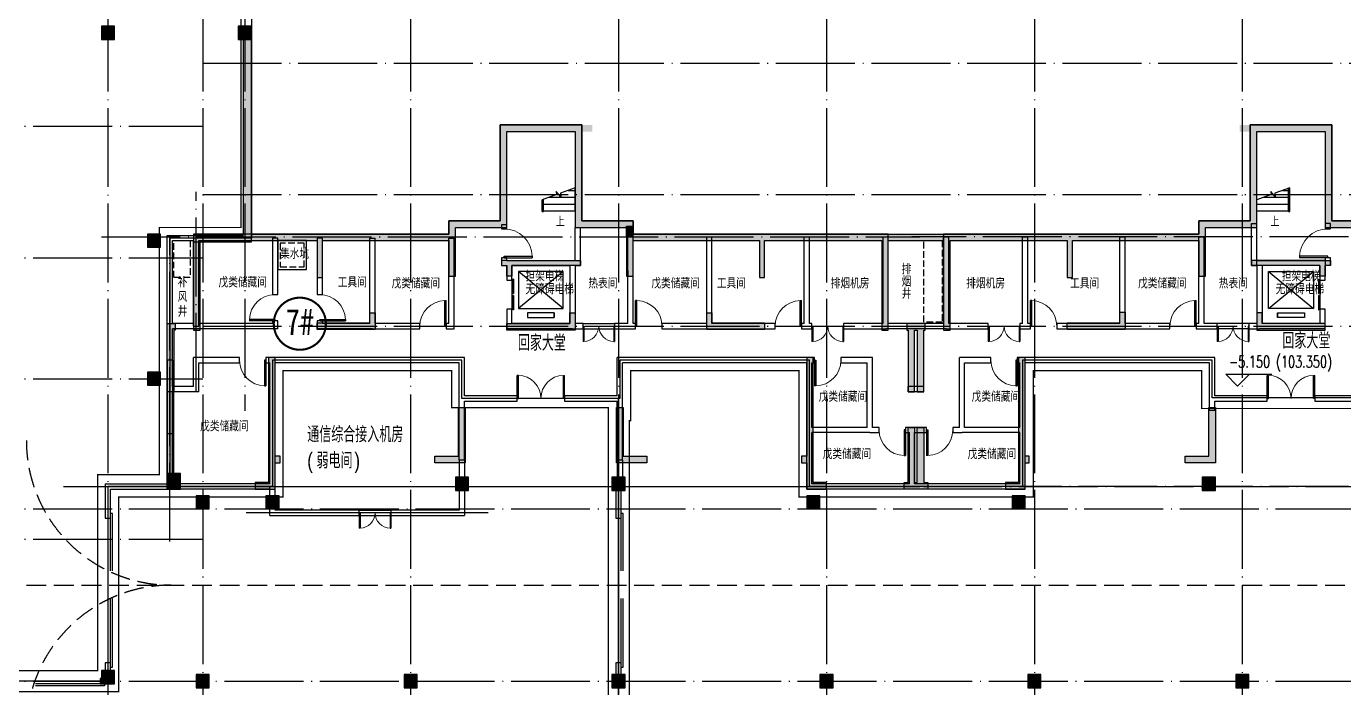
# Model space of a CAD drawing. Extents: x 290727 to 13733020, y 1731457 to 3643100.
# Drawn here: x 585712 to 635762, y 1809574 to 1834724 of the extents above; entities that cross this region are included whole.
import ezdxf
from ezdxf.enums import TextEntityAlignment as Align

# ---------------------------------------------------------------- set-up
doc = ezdxf.new("R2010")
doc.units = 0
doc.header["$LTSCALE"] = 10
doc.linetypes.add('DASH', pattern=[0.35, 0.25, -0.1])
doc.linetypes.add('DOTE', pattern=[2.42, 2, -0.2, 0.02, -0.2])
doc.layers.get('0').update_dxf_attribs({"linetype": 'CONTINUOUS'})
for name, color, linetype in [('-A-车行道路', 8, 'CONTINUOUS'), ('COLUMN', 9, 'CONTINUOUS'), ('DIM_ELEV', 3, 'CONTINUOUS'), ('DIM_SYMB', 3, 'CONTINUOUS'), ('DOTE', 8, 'DOTE'), ('EVTR', 2, 'CONTINUOUS'), ('PUB_HATCH', 8, 'CONTINUOUS'), ('PUB_TEXT', 7, 'CONTINUOUS'), ('STAIR', 2, 'CONTINUOUS'), ('SURFACE', 6, 'CONTINUOUS'), ('WALL', 255, 'CONTINUOUS'), ('WINDOW', 4, 'CONTINUOUS'), ('主楼楼号', 6, 'CONTINUOUS'), ('作业图', 4, 'CONTINUOUS'), ('剪力墙', 170, 'CONTINUOUS'), ('房间名称', 7, 'CONTINUOUS'), ('排水', 61, 'CONTINUOUS'), ('文字', 4, 'CONTINUOUS'), ('防火分区示意线', 4, 'CONTINUOUS'), ('防火分区线', 7, 'CONTINUOUS')]:
    doc.layers.add(name, color=color, linetype=linetype)
doc.layers.add('DIM_MODI', color=6, linetype='CONTINUOUS', plot=False)
doc.layers.get('0').off()
doc.styles.add('_TCH_DIM', font='SIMPLEX', dxfattribs={"bigfont": 'GBCBIG'})
doc.styles.add('HNSJY', font='HNSJY-07', dxfattribs={"width": 0.8, "bigfont": 'HNSJY-HZ'})
doc.styles.add('黑体', font='simhei.ttf', dxfattribs={"width": 0.7})

# ---------------------------------------------------------------- blocks, each defined once
blk = doc.blocks.new('A$C55C93FC2')
at = {"layer": 'DOTE', "linetype": 'DOTE', "ltscale": 150}
for p, q in [((103884.1, 127235.5), (103884.1, 58602.6)), ((107484.1, 127235.5), (107484.1, 12200)), ((109084.1, 127235.5), (109084.1, 79426.6)), ((115384.1, 127235.5), (115384.1, 12200)), ((123284.1, 127235.5), (123284.1, 12200)), ((131184.1, 127235.5), (131184.1, 12200)), ((139084.1, 127235.5), (139084.1, 12200)), ((146984.1, 127235.5), (146984.1, 12200)), ((107484.1, 92642.4), (252290.8, 92642.4)), ((10299.5, 90242.4), (107472.3, 90242.4)), ((107484.1, 87642.4), (252290.8, 87642.4)), ((10299.5, 85242.4), (107472.3, 85242.4)), ((107484.1, 82642.4), (252290.8, 82642.4)), ((10299.5, 80642.4), (107484.1, 80642.4)), ((102196, 76542.4), (252290.8, 76542.4)), ((10299.5, 75692.4), (170248.6, 75692.4)), ((10299.5, 74542.4), (107484.1, 74542.4)), ((10299.5, 69142.4), (162348.6, 69142.4))]:
    blk.add_line(p, q, dxfattribs=at)
blk = doc.blocks.new('A$C52C345C4')
at = {"layer": '剪力墙'}
h = blk.add_hatch(color=0, dxfattribs=at)
h.paths.add_polyline_path([(-12800, -2200), (-13100, -2200), (-13100, -4800), (-12850, -4800), (-12850, -2450), (-12800, -2450)])
h.paths.add_polyline_path([(-9000, -3500), (-9250, -3500), (-9250, -8250), (-9750, -8250), (-9750, -8500), (-9000, -8500), (-9000, -7500), (-8800, -7500), (-8800, -7250), (-9000, -7250)])
h.paths.add_polyline_path([(-12850, -6400), (-13100, -6400), (-13100, -8500), (-12700, -8500), (-12700, -8250), (-12850, -8250)])
h.paths.add_polyline_path([(-12850, -4800), (-13100, -4800), (-13100, -6400), (-12850, -6400)])
h.paths.add_polyline_path([(-5200, -1800), (-5400, -1800), (-5400, -2175), (-7400, -2175), (-7400, -2425), (-5200, -2425)], flags=17)
h.paths.add_polyline_path([(2600, 200), (-200, 200), (-400, 200), (-400, 0), (-200, 0), (-200, -400), (0, -400), (0, 0), (2600, 0)], flags=17)
h.paths.add_polyline_path([(2400, -1800), (2200, -1800), (2200, -2200), (-200, -2200), (-200, -2450), (2400, -2450)], flags=17)
h.paths.add_polyline_path([(-1775, -5400), (-2025, -5400), (-2025, -7250), (-2925, -7250), (-2925, -7500), (-1775, -7500)])
h.paths.add_polyline_path([(5125, -7250), (4225, -7250), (4225, -5400), (3975, -5400), (3975, -7500), (5125, -7500)])
h.paths.add_polyline_path([(9600, -2175), (7600, -2175), (7600, -1800), (7400, -1800), (7400, -2425), (9600, -2425)], flags=17)
h.paths.add_polyline_path([(11450, -3500), (11200, -3500), (11200, -7250), (11000, -7250), (11000, -7500), (11200, -7500), (11200, -8500), (11950, -8500), (11950, -8250), (11450, -8250), (11450, -7250)])
h.paths.add_polyline_path([(15700, -2200), (15000, -2200), (15000, -2450), (15050, -2450), (15050, -4800), (15300, -4800), (15300, -2450), (15400, -2450), (15400, -4800), (15650, -4800), (15650, -2450), (15700, -2450)])
h.paths.add_polyline_path([(15800, -8250), (15650, -8250), (15650, -6150), (15400, -6150), (15400, -8250), (15300, -8250), (15300, -6150), (15050, -6150), (15050, -8250), (14900, -8250), (14900, -8500), (15800, -8500)])
h.paths.add_polyline_path([(19500, -7500), (19650, -7500), (19650, -7250), (19500, -7250), (19500, -3500), (19250, -3500), (19250, -7250), (19250, -8250), (18750, -8250), (18750, -8500), (19500, -8500)])
h.paths.add_polyline_path([(23300, -1775), (23100, -1775), (23100, -2175), (21100, -2175), (21100, -2425), (23300, -2425)])
h.paths.add_polyline_path([(30900, 200), (30900, 200), (28300, 200), (28300, 0), (30700, 0), (30700, -400), (30900, -400)])
h.paths.add_polyline_path([(28300, 200), (28100, 200), (28100, 0), (28300, 0)])
h.paths.add_polyline_path([(31100, 200), (30900, 200), (30900, 0), (31100, 0)])
h.paths.add_polyline_path([(30900, -2200), (28500, -2200), (28500, -1800), (28300, -1800), (28300, -2450), (30900, -2450)])
h.paths.add_polyline_path([(33625, -7250), (32725, -7250), (32725, -5400), (32475, -5400), (32475, -7500), (33625, -7500)])
h.paths.add_polyline_path([(26725, -5400), (26475, -5400), (26475, -7250), (25575, -7250), (25575, -7500), (26725, -7500)])
h.paths.add_polyline_path([(40450, -8250), (39950, -8250), (39950, -3500), (39700, -3500), (39700, -7250), (39500, -7250), (39500, -7500), (39700, -7500), (39700, -8500), (40450, -8500)])
h.paths.add_polyline_path([(43800, -6150), (43550, -6150), (43550, -8250), (43400, -8250), (43400, -8500), (43800, -8500)])
h.paths.add_polyline_path([(43800, -1950), (43300, -1950), (43300, -2450), (43550, -2450), (43550, -4800), (43800, -4800)])
h.paths.add_polyline_path([(2650, 5100), (2650, 5350), (-450, 5350), (-450, 1700), (-2400, 1700), (-2400, 1200), (-12100, 1200), (-12100, -2450), (-11850, -2450), (-11850, 950), (-7400, 950), (-7400, -450), (-7200, -450), (-7200, 950), (-2400, 950), (-2400, -400), (-2200, -400), (-2150, -400), (-2150, 1450), (-200, 1450), (-200, 5100), (2400, 5100), (2400, 1450), (4350, 1450), (4350, -400), (4400, -400), (4400, -200), (4400, -400), (4600, -400), (4600, 950), (9400, 950), (9400, -450), (9600, -450), (9600, 950), (14050, 950), (14050, -2450), (14300, -2450), (14300, 1200), (4600, 1200), (4600, 1700), (2650, 1700)])
h.paths.add_polyline_path([(36100, -1800), (35900, -1800), (35900, -2425), (38100, -2425), (38100, -2175), (36100, -2175)])
h.paths.add_polyline_path([(2650, 5100), (3050, 5100), (3050, 5350), (2650, 5350)], flags=17)
h = blk.add_hatch(color=0, dxfattribs=at)
h.paths.add_polyline_path([(16400, 1200), (14300, 1200), (14300, 950), (16400, 950)])
h.paths.add_polyline_path([(26350, 1450), (28300, 1450), (28300, 5100), (30900, 5100), (30900, 1450), (32850, 1450), (32850, -200), (32850, -400), (33100, -400), (33100, 950), (37900, 950), (37900, -450), (38100, -450), (38100, 950), (42550, 950), (42550, -2450), (42800, -2450), (42800, 1200), (33100, 1200), (33100, 1700), (31150, 1700), (31150, 5350), (28050, 5350), (28050, 5100), (28050, 1700), (26100, 1700), (26100, 1200), (16400, 1200), (16400, -2450), (16650, -2450), (16650, 950), (21100, 950), (21100, -450), (21300, -450), (21300, 950), (26100, 950), (26100, -400), (26350, -400), (26350, -200), (26350, -200)])
h.paths.add_polyline_path([(27650, 5100), (28050, 5100), (28050, 5350), (27650, 5350)], flags=16)
at = {"layer": '剪力墙', "color": 0}
for points in [[(14300, -2450), (14300, 1200), (4600, 1200), (4600, 1700), (2650, 1700), (2650, 5100), (2650, 5100), (2650, 5350), (-450, 5350), (-450, 1700), (-2400, 1700), (-2400, 1200), (-12100, 1200), (-12100, -2450), (-11850, -2450), (-11850, 950), (-7400, 950), (-7400, -450), (-7200, -450), (-7200, 950), (-2400, 950), (-2400, -400), (-2200, -400), (-2200, -200), (-2200, -200), (-2200, -400), (-2150, -400), (-2150, 1450), (-200, 1450), (-200, 5100), (2400, 5100), (2400, 1450), (4350, 1450), (4350, -400), (4400, -400), (4400, -200), (4400, -200), (4400, -400), (4600, -400), (4600, 950), (9400, 950), (9400, -450), (9600, -450), (9600, 950), (14050, 950), (14050, -2450)], [(30900, -400), (30700, -400), (30700, 0), (28300, 0), (28300, 200), (30900, 200)], [(-7400, -2425), (-7400, -2175), (-5400, -2175), (-5400, -1800), (-5200, -1800), (-5200, -2425)], [(-200, -2200), (2200, -2200), (2200, -1800), (2400, -1800), (2400, -2450), (-200, -2450)], [(9600, -2175), (9600, -2425), (7400, -2425), (7400, -1800), (7600, -1800), (7600, -2175)], [(23100, -1775), (23300, -1775), (23300, -2425), (21100, -2425), (21100, -2175), (23100, -2175)], [(30900, -2450), (30900, -2200), (28500, -2200), (28500, -1800), (28300, -1800), (28300, -2450)], [(-12850, -2450), (-12850, -4800), (-13100, -4800), (-13100, -2200), (-12800, -2200), (-12800, -2450)], [(15000, -2450), (15050, -2450), (15050, -4800), (15300, -4800), (15300, -2450), (15400, -2450), (15400, -4800), (15650, -4800), (15650, -2450), (15700, -2450), (15700, -2200), (15000, -2200)], [(-9000, -8500), (-9000, -7500), (-8800, -7500), (-8800, -7250), (-9000, -7250), (-9000, -3500), (-9250, -3500), (-9250, -8250), (-9750, -8250), (-9750, -8500)], [(11450, -7250), (11450, -7250), (11450, -3500), (11200, -3500), (11200, -7250), (11000, -7250), (11000, -7500), (11200, -7500), (11200, -8500), (11950, -8500), (11950, -8250), (11450, -8250)], [(19250, -7250), (19250, -7250), (19250, -8250), (18750, -8250), (18750, -8500), (19500, -8500), (19500, -7500), (19650, -7500), (19650, -7250), (19500, -7250), (19500, -3500), (19250, -3500)], [(-2025, -5400), (-1775, -5400), (-1775, -7500), (-2925, -7500), (-2925, -7250), (-2025, -7250)], [(3975, -5400), (4225, -5400), (4225, -7250), (5125, -7250), (5125, -7500), (3975, -7500)], [(26475, -5400), (26725, -5400), (26725, -7500), (25575, -7500), (25575, -7250), (26475, -7250)], [(-12850, -6400), (-13100, -6400), (-13100, -8500), (-12700, -8500), (-12700, -8250), (-12850, -8250)], [(15300, -8250), (15400, -8250), (15400, -6150), (15650, -6150), (15650, -8250), (15800, -8250), (15800, -8500), (14900, -8500), (14900, -8250), (15050, -8250), (15050, -6150), (15300, -6150)]]:
    blk.add_lwpolyline(points, close=True, dxfattribs=at)
for points in [[(33100, 1700), (31150, 1700), (31150, 5350), (28050, 5350), (28050, 5100), (28050, 5100), (28050, 1700), (26100, 1700), (26100, 1200), (16400, 1200), (16400, -2450), (16650, -2450), (16650, 950), (21100, 950), (21100, -450), (21300, -450), (21300, 950), (26100, 950), (26100, -400), (26350, -400), (26350, -200), (26350, -200), (26350, 1450), (28300, 1450), (28300, 5100), (30900, 5100), (30900, 1450), (32850, 1450)], [(14300, 1200), (16400, 1200)], [(14300, 950), (16400, 950)], [(-200, 200), (-400, 200), (-400, 0), (-200, 0)], [(-200, 200), (-200, 200), (2600, 200), (2600, 0), (0, 0), (0, -400), (-200, -400), (-200, 0)], [(28300, 200), (28100, 200), (28100, 0), (28300, 0)], [(30900, 200), (31100, 200), (31100, 0), (30900, 0)], [(-13100, -6400), (-13100, -4800)], [(-12850, -6400), (-12850, -4800)]]:
    blk.add_lwpolyline(points, dxfattribs=at)
blk = doc.blocks.new('$DorLib2D$00000001')
for p, q in [((0.45, 0.975), (0.5, 0.975)), ((0.45, 0), (0.45, 0.975)), ((0.5, 0), (0.5, 0.975)), ((0.5, 0), (0.45, 0))]:
    blk.add_line(p, q)
at = {"lineweight": 13}
blk.add_arc((0.475, 0), 0.975, 91.4693, 180, dxfattribs=at)
blk = doc.blocks.new('$DorLib2D$00000127')
at = {"color": 0, "linetype": 'Continuous'}
for p, q in [((-0.033, 0.795, -93.75), (-0.533, 0.795, -93.75)), ((-0.533, 0.795, -93.75), (-0.533, 0.69, -93.75)), ((-0.033, 0.69, -93.75), (-0.533, 0.69, -93.75)), ((0.5, 0.5, -93.75), (-0.5, 0.5, -93.75)), ((-0.033, 0.795, -93.75), (-0.033, 0.69, -93.75)), ((0.033, 0.795, -93.75), (0.033, 0.69, -93.75)), ((0.533, 0.795, -93.75), (0.033, 0.795, -93.75)), ((0.533, 0.69, -93.75), (0.033, 0.69, -93.75)), ((0.533, 0.795, -93.75), (0.533, 0.69, -93.75))]:
    blk.add_line(p, q, dxfattribs=at)
blk = doc.blocks.new('$DorLib2D$00000002')
for p, q in [((-0.5, 0), (-0.5, 0.4875)), ((-0.475, 0.4875), (-0.5, 0.4875)), ((-0.475, 0), (-0.475, 0.4875)), ((0.475, 0), (0.475, 0.4875)), ((0.475, 0.4875), (0.5, 0.4875)), ((0.5, 0), (0.5, 0.4875)), ((-0.5, 0), (-0.475, 0)), ((0.5, 0), (0.475, 0))]:
    blk.add_line(p, q)
at = {"lineweight": 13}
for centre, start, end in [((-0.4875, 0), 0, 88.53072), ((0.4875, 0), 91.46928, 180)]:
    blk.add_arc(centre, 0.4875, start, end, dxfattribs=at)
blk = doc.blocks.new('_FZH')
blk.add_lwpolyline([(-0.5, -0.5), (0.5, -0.5), (0.5, 0.5), (-0.5, 0.5)], close=True)
at = {"layer": 'PUB_HATCH'}
blk.add_solid([(-0.5, -0.5), (0.5, -0.5), (-0.5, 0.5), (0.5, 0.5)], dxfattribs=at)
blk = doc.blocks.new('$DorLib2D$00000126')
at = {"color": 0, "linetype": 'Continuous'}
for p, q in [((-0.532, 0.5), (-0.532, 0.9)), ((0.532, 0.9), (0.532, 0.5))]:
    blk.add_line(p, q, dxfattribs=at)
at = {"color": 0, "linetype": 'DASH'}
for p, q in [((-0.532, 0.9), (0.532, 0.9)), ((-0.532, 0.5), (0.532, 0.5))]:
    blk.add_line(p, q, dxfattribs=at)
blk = doc.blocks.new('车库建筑作业图')
at = {"layer": 'PUB_HATCH', "linetype": 'Continuous'}
for points in [[(594262, 2219980), (593962, 2219980), (593962, 2212580), (594262, 2212280)], [(592062, 2212280), (594262, 2212280), (593962, 2212580), (592062, 2212580)]]:
    blk.add_hatch(color=256, dxfattribs=at).paths.add_polyline_path(points)
at = {"layer": 'PUB_HATCH'}
blk.add_hatch(color=256, dxfattribs=at).paths.add_polyline_path([(608762, 2212480), (608762, 2212880), (608512, 2212880), (608512, 2212480)])
at = {"layer": '-A-车行道路', "linetype": 'DASH', "ltscale": 300}
blk.add_line((585712, 2199230), (643262, 2199230), dxfattribs=at)
for points in [[(591212, 2199230, -0.414214), (585712, 2204730)], [(585712, 2193730, -0.414214), (591212, 2199230)]]:
    blk.add_lwpolyline(points, format="xyb", dxfattribs=at)
at = {"layer": 'DIM_ELEV'}
for p, q in [((631730, 2206801), (631280, 2207251)), ((631280, 2207251), (633038, 2207251)), ((631730, 2206801), (632180, 2207251))]:
    blk.add_line(p, q, dxfattribs=at)
at = {"layer": 'DIM_MODI', "linetype": 'Continuous'}
for p, q in [((594262, 2236180), (594262, 2212580)), ((603712, 2213080), (603713, 2216730)), ((603713, 2216730), (606813, 2216730)), ((606813, 2216730), (606812, 2213080)), ((632212, 2213080), (632213, 2216730)), ((632213, 2216730), (635312, 2216730)), ((635312, 2216730), (635313, 2213080)), ((601762, 2212580), (601762, 2213080)), ((601762, 2213080), (603712, 2213080)), ((606812, 2213080), (608762, 2213080)), ((608762, 2213080), (608762, 2212580)), ((630262, 2212580), (630262, 2213080)), ((630262, 2213080), (632212, 2213080)), ((635313, 2213080), (637262, 2213080)), ((594262, 2212580), (601762, 2212580)), ((608762, 2212580), (630262, 2212580))]:
    blk.add_line(p, q, dxfattribs=at)
at = {"layer": 'DIM_SYMB'}
for points in [[(605937, 2213330, 0, 0, 0), (605937, 2213680, 80, 0, 0), (605937, 2213980, 0, 0, 0)], [(633087, 2213330, 0, 0, 0), (633087, 2213680, 80, 0, 0), (633087, 2213980, 0, 0, 0)]]:
    blk.add_lwpolyline(points, format="xyseb", dxfattribs=at)
at = {"layer": 'DOTE', "ltscale": 150}
for p, q in [((592162, 2206580), (592162, 2214191)), ((588562, 2212480), (619662, 2212480)), ((591162, 2200886), (591162, 2212480)), ((650462, 2212480), (619362, 2212480)), ((588562, 2202980), (619662, 2202980)), ((650462, 2202980), (619362, 2202980))]:
    blk.add_line(p, q, dxfattribs=at)
at = {"layer": 'DOTE', "linetype": 'Continuous', "ltscale": 150}
blk.add_line((603262, 2201980), (594062, 2201980), dxfattribs=at)
at = {"layer": 'EVTR'}
for p, q in [((606112, 2211155), (604412, 2211155)), ((604412, 2211155), (604412, 2209755)), ((606112, 2209755), (604412, 2211155)), ((606112, 2211155), (604412, 2209755)), ((606112, 2209755), (606112, 2211155)), ((632912, 2209755), (632912, 2211155)), ((632912, 2211155), (634612, 2211155)), ((632912, 2209755), (634612, 2211155)), ((632912, 2211155), (634612, 2209755)), ((634612, 2211155), (634612, 2209755)), ((604412, 2209755), (606112, 2209755)), ((634612, 2209755), (632912, 2209755)), ((605772, 2209580), (604752, 2209580)), ((604752, 2209580), (604752, 2209405)), ((604752, 2209405), (605772, 2209405)), ((605772, 2209405), (605772, 2209580)), ((605772, 2209580), (605772, 2209405)), ((633252, 2209405), (633252, 2209580)), ((633252, 2209580), (634272, 2209580)), ((633252, 2209580), (633252, 2209405)), ((634272, 2209405), (633252, 2209405)), ((634272, 2209580), (634272, 2209405))]:
    blk.add_line(p, q, dxfattribs=at)
at = {"layer": 'STAIR'}
for p, q in [((606562, 2214338), (606003, 2214134)), ((606294, 2214240), (606562, 2214240)), ((606562, 2213460), (606562, 2214338)), ((632462, 2212880), (632462, 2214539)), ((633712, 2214338), (633153, 2214134)), ((633444, 2214240), (633662, 2214240)), ((633662, 2213435), (633662, 2214320)), ((633712, 2213460), (633712, 2214338)), ((633712, 2213435), (633712, 2214338)), ((605853, 2214079), (605312, 2213882)), ((605312, 2213460), (605312, 2213882)), ((605312, 2213435), (605312, 2213882)), ((605362, 2213435), (605362, 2213900)), ((605362, 2213720), (606562, 2213720)), ((605581, 2213980), (606562, 2213980)), ((606015, 2213999), (605842, 2214205)), ((605842, 2214205), (605853, 2214079)), ((606003, 2214134), (606015, 2213999)), ((633003, 2214079), (632462, 2213882)), ((632462, 2213460), (632462, 2213882)), ((632462, 2213720), (633662, 2213720)), ((632731, 2213980), (633662, 2213980)), ((633165, 2213999), (632992, 2214205)), ((632992, 2214205), (633003, 2214079)), ((633153, 2214134), (633165, 2213999)), ((605312, 2213435), (605362, 2213435)), ((605362, 2213460), (606562, 2213460)), ((632462, 2213460), (633662, 2213460)), ((633662, 2213435), (633712, 2213435))]:
    blk.add_line(p, q, dxfattribs=at)
at = {"layer": 'WALL', "linetype": 'Continuous'}
for p, q in [((593962, 2212580), (593962, 2219980)), ((594262, 2212280), (594262, 2219980)), ((592062, 2212580), (593962, 2212580)), ((592062, 2212580), (592062, 2212280)), ((592062, 2209080), (592062, 2212280)), ((592062, 2212280), (594262, 2212280)), ((592262, 2209080), (592262, 2212280)), ((592062, 2209080), (592262, 2209080)), ((591062, 2207780), (591062, 2203181)), ((591262, 2207780), (591062, 2207780)), ((591262, 2207780), (591262, 2203481)), ((594962, 2203080), (594962, 2207680)), ((595162, 2202980), (595162, 2207680)), ((602162, 2203980), (602162, 2203330)), ((602362, 2203980), (602162, 2203980)), ((602362, 2203980), (602362, 2203330)), ((608162, 2203980), (608162, 2203330)), ((608362, 2203980), (608162, 2203980)), ((608362, 2203980), (608362, 2203330)), ((588712, 2203080), (591063, 2203080)), ((588712, 2203080), (588712, 2201780)), ((588912, 2202880), (591162, 2202880)), ((588912, 2201780), (588912, 2202880)), ((591063, 2203181), (591062, 2203181)), ((591062, 2203181), (591062, 2203080)), ((591063, 2203079), (591062, 2203080)), ((591162, 2202881), (591162, 2202880)), ((594962, 2202630), (594962, 2202980)), ((594962, 2202980), (595162, 2202980)), ((595162, 2202630), (595162, 2202980)), ((602162, 2202830), (602162, 2202080)), ((602362, 2202830), (602362, 2201880)), ((608112, 2202830), (608112, 2201780)), ((608312, 2201780), (608312, 2202830)), ((588712, 2201780), (588912, 2201780)), ((594962, 2201880), (594962, 2202130)), ((594962, 2201880), (598363, 2201880)), ((595162, 2202080), (595162, 2202130)), ((598363, 2202080), (595162, 2202080)), ((598363, 2201880), (598363, 2202080)), ((602162, 2202080), (599563, 2202080)), ((599563, 2202080), (599563, 2201880)), ((599563, 2201880), (602362, 2201880)), ((608112, 2201780), (608312, 2201780)), ((588912, 2196280), (588712, 2196280)), ((588712, 2196280), (588712, 2195980)), ((588912, 2195980), (588912, 2196280)), ((608312, 2196280), (608112, 2196280)), ((608112, 2196280), (608112, 2195830)), ((608312, 2195830), (608312, 2196280)), ((588562, 2195680), (588512, 2195680)), ((588512, 2195680), (588512, 2195480)), ((588512, 2195480), (588562, 2195480))]:
    blk.add_line(p, q, dxfattribs=at)
at = {"layer": 'WALL'}
for p, q in [((603762, 2212930), (603762, 2212780)), ((603962, 2212930), (603762, 2212930)), ((603762, 2212780), (603962, 2212780)), ((603962, 2212780), (603962, 2212930)), ((606562, 2211580), (606562, 2212830)), ((606562, 2212830), (606762, 2212830)), ((606762, 2211380), (606762, 2212830)), ((608512, 2212480), (608512, 2212880)), ((608512, 2212880), (608762, 2212880)), ((608762, 2212480), (608762, 2212880)), ((632262, 2211380), (632262, 2212980)), ((632262, 2212980), (632462, 2212980)), ((632462, 2211580), (632462, 2212980)), ((635062, 2212980), (635062, 2212780)), ((635262, 2212980), (635062, 2212980)), ((635062, 2212780), (635262, 2212780)), ((635262, 2212780), (635262, 2212980)), ((591062, 2212530), (592162, 2212530)), ((591062, 2209080), (591062, 2212530)), ((591262, 2212330), (592062, 2212330)), ((591262, 2209180), (591262, 2212330)), ((592062, 2209180), (592062, 2212330)), ((592162, 2212530), (593962, 2212530)), ((592262, 2209180), (592262, 2212330)), ((592262, 2212330), (593962, 2212330)), ((593962, 2212330), (594262, 2212330)), ((595062, 2212430), (595062, 2210280)), ((595262, 2212430), (595062, 2212430)), ((595262, 2210280), (595262, 2212430)), ((596762, 2212430), (596762, 2210280)), ((596962, 2212430), (596762, 2212430)), ((596962, 2210280), (596962, 2212430)), ((598762, 2209180), (598762, 2212430)), ((598762, 2212430), (598962, 2212430)), ((598962, 2209180), (598962, 2212430)), ((601762, 2209180), (601762, 2212430)), ((601762, 2212430), (601962, 2212430)), ((601962, 2208980), (601962, 2212430)), ((608512, 2212480), (608762, 2212480)), ((608562, 2209180), (608562, 2212480)), ((608562, 2212480), (608762, 2212480)), ((608762, 2209180), (608762, 2212480)), ((611562, 2209180), (611562, 2212480)), ((611562, 2212480), (611762, 2212480)), ((611762, 2209180), (611762, 2212480)), ((615262, 2209180), (615262, 2212480)), ((615262, 2212480), (615462, 2212480)), ((615462, 2209180), (615462, 2212480)), ((618262, 2209180), (618262, 2212480)), ((618262, 2212480), (618462, 2212480)), ((618462, 2209180), (618462, 2212480)), ((620562, 2209180), (620562, 2212480)), ((620562, 2212480), (620762, 2212480)), ((620762, 2209180), (620762, 2212480)), ((623562, 2209180), (623562, 2212480)), ((623562, 2212480), (623762, 2212480)), ((623762, 2209180), (623762, 2212480)), ((627262, 2209180), (627262, 2212480)), ((627262, 2212480), (627462, 2212480)), ((627462, 2209180), (627462, 2212480)), ((630262, 2209180), (630262, 2212480)), ((630262, 2212480), (630462, 2212480)), ((630462, 2209180), (630462, 2212480)), ((603962, 2211680), (603762, 2211680)), ((603762, 2211680), (603762, 2211380)), ((603762, 2211380), (603962, 2211380)), ((603962, 2211580), (603962, 2211680)), ((603962, 2211580), (604062, 2211580)), ((603962, 2211380), (603962, 2210830)), ((604062, 2211580), (606462, 2211580)), ((604162, 2210830), (604162, 2211380)), ((604162, 2211380), (606362, 2211380)), ((606362, 2211380), (606362, 2209180)), ((606462, 2211580), (606562, 2211580)), ((606562, 2211380), (606562, 2209180)), ((606562, 2211380), (606762, 2211380)), ((632462, 2211380), (632262, 2211380)), ((632562, 2211580), (632462, 2211580)), ((632462, 2211380), (632462, 2209180)), ((634962, 2211580), (632562, 2211580)), ((632662, 2211380), (632662, 2209180)), ((634862, 2211380), (632662, 2211380)), ((634862, 2211380), (634862, 2210830)), ((635062, 2211580), (634962, 2211580)), ((635262, 2211680), (635062, 2211680)), ((635062, 2211680), (635062, 2211580)), ((635262, 2211380), (635062, 2211380)), ((635062, 2210830), (635062, 2211380)), ((635262, 2211380), (635262, 2211680)), ((603962, 2210830), (604162, 2210830)), ((634862, 2210830), (635062, 2210830)), ((595062, 2210280), (595262, 2210280)), ((596762, 2210280), (596962, 2210280)), ((604162, 2209730), (603962, 2209730)), ((603962, 2209730), (603962, 2208980)), ((604162, 2209180), (604162, 2209730)), ((635062, 2209730), (634862, 2209730)), ((634862, 2209730), (634862, 2209180)), ((635062, 2208980), (635062, 2209730)), ((595262, 2209280), (595062, 2209280)), ((595062, 2209280), (595062, 2209180)), ((595262, 2208980), (595262, 2209280)), ((596962, 2209280), (596762, 2209280)), ((596762, 2209280), (596762, 2208980)), ((596962, 2209180), (596962, 2209280)), ((591062, 2206680), (591062, 2209080)), ((592062, 2209180), (591262, 2209180)), ((592162, 2208980), (591262, 2208980)), ((591262, 2206780), (591262, 2208980)), ((595262, 2208980), (592162, 2208980)), ((595062, 2209180), (592262, 2209180)), ((598862, 2208980), (596762, 2208980)), ((598762, 2209180), (596962, 2209180)), ((598862, 2208980), (600662, 2208980)), ((600662, 2209180), (598962, 2209180)), ((600662, 2208980), (600662, 2209180)), ((601762, 2209180), (601662, 2209180)), ((601662, 2209180), (601662, 2208980)), ((601662, 2208980), (601962, 2208980)), ((606462, 2208980), (603962, 2208980)), ((606362, 2209180), (604162, 2209180)), ((606462, 2208980), (606862, 2208980)), ((606862, 2209180), (606562, 2209180)), ((606862, 2208980), (606862, 2209180)), ((608562, 2209180), (608062, 2209180)), ((608062, 2209180), (608062, 2208980)), ((608062, 2208980), (608662, 2208980)), ((608662, 2208980), (608862, 2208980)), ((608862, 2209180), (608762, 2209180)), ((608862, 2208980), (608862, 2209180)), ((611562, 2209180), (609862, 2209180)), ((609862, 2209180), (609862, 2208980)), ((609862, 2208980), (611662, 2208980)), ((611662, 2208980), (614162, 2208980)), ((614162, 2209180), (611762, 2209180)), ((614162, 2208980), (614162, 2209180)), ((615262, 2209180), (615162, 2209180)), ((615162, 2209180), (615162, 2208980)), ((615162, 2208980), (615362, 2208980)), ((615362, 2208980), (615562, 2208980)), ((615562, 2209180), (615462, 2209180)), ((615562, 2208980), (615562, 2209180)), ((618262, 2209180), (616762, 2209180)), ((616762, 2209180), (616762, 2208980)), ((616762, 2208980), (618362, 2208980)), ((620662, 2208980), (618362, 2208980)), ((620562, 2209180), (618462, 2209180)), ((620662, 2208980), (622262, 2208980)), ((622262, 2209180), (620762, 2209180)), ((622262, 2208980), (622262, 2209180)), ((623562, 2209180), (623462, 2209180)), ((623462, 2209180), (623462, 2208980)), ((623462, 2208980), (623662, 2208980)), ((623662, 2208980), (623862, 2208980)), ((623862, 2209180), (623762, 2209180)), ((623862, 2208980), (623862, 2209180)), ((627262, 2209180), (624862, 2209180)), ((624862, 2209180), (624862, 2208980)), ((624862, 2208980), (627362, 2208980)), ((627362, 2208980), (629162, 2208980)), ((629162, 2209180), (627462, 2209180)), ((629162, 2208980), (629162, 2209180)), ((630262, 2209180), (630162, 2209180)), ((630162, 2209180), (630162, 2208980)), ((630162, 2208980), (630362, 2208980)), ((630362, 2208980), (630962, 2208980)), ((630962, 2209180), (630462, 2209180)), ((630962, 2208980), (630962, 2209180)), ((632462, 2209180), (632162, 2209180)), ((632162, 2209180), (632162, 2208980)), ((632162, 2208980), (632562, 2208980)), ((635062, 2208980), (632562, 2208980)), ((634862, 2209180), (632662, 2209180)), ((593812, 2207880), (592062, 2207880)), ((592062, 2206780), (592062, 2207880)), ((593812, 2207680), (593812, 2207880)), ((595062, 2207880), (594812, 2207880)), ((594812, 2207880), (594812, 2207680)), ((602362, 2207880), (595062, 2207880)), ((602362, 2206430), (602362, 2207880)), ((615462, 2207880), (608162, 2207880)), ((608162, 2206430), (608162, 2207880)), ((615662, 2207880), (615462, 2207880)), ((615662, 2207680), (615662, 2207880)), ((617862, 2207880), (616662, 2207880)), ((616662, 2207880), (616662, 2207680)), ((617862, 2205230), (617862, 2207880)), ((622362, 2207880), (621162, 2207880)), ((621162, 2205230), (621162, 2207880)), ((622362, 2207680), (622362, 2207880)), ((623562, 2207880), (623362, 2207880)), ((623362, 2207880), (623362, 2207680)), ((630862, 2207880), (623562, 2207880)), ((630862, 2206430), (630862, 2207880)), ((592262, 2207680), (593812, 2207680)), ((592262, 2206580), (592262, 2207680)), ((594812, 2207680), (594962, 2207680)), ((602162, 2207680), (595162, 2207680)), ((602162, 2206330), (602162, 2207680)), ((615362, 2207680), (608362, 2207680)), ((608362, 2206330), (608362, 2207680)), ((615362, 2205130), (615362, 2207680)), ((615562, 2205230), (615562, 2207680)), ((615562, 2207680), (615662, 2207680)), ((616662, 2207680), (617662, 2207680)), ((617662, 2205230), (617662, 2207680)), ((621362, 2207680), (622362, 2207680)), ((621362, 2205230), (621362, 2207680)), ((623362, 2207680), (623462, 2207680)), ((623462, 2205230), (623462, 2207680)), ((630662, 2207680), (623662, 2207680)), ((623662, 2205130), (623662, 2207680)), ((630662, 2206330), (630662, 2207680)), ((592062, 2206780), (591262, 2206780)), ((619812, 2206780), (619212, 2206780)), ((619212, 2206580), (619212, 2206780)), ((619812, 2206580), (619812, 2206780)), ((591062, 2202880), (591062, 2206680)), ((591262, 2203080), (591262, 2206580)), ((592262, 2206580), (591262, 2206580)), ((602162, 2203980), (602162, 2206330)), ((604362, 2206430), (602362, 2206430)), ((602362, 2206230), (604362, 2206230)), ((602362, 2203980), (602362, 2206230)), ((604362, 2206230), (604362, 2206430)), ((608162, 2206430), (606162, 2206430)), ((606162, 2206430), (606162, 2206230)), ((606162, 2206230), (608162, 2206230)), ((608162, 2203980), (608162, 2206230)), ((608362, 2203980), (608362, 2206330)), ((619812, 2206580), (619212, 2206580)), ((630662, 2205880), (630662, 2206330)), ((632862, 2206430), (630862, 2206430)), ((630862, 2206230), (632862, 2206230)), ((630862, 2205880), (630862, 2206230)), ((632862, 2206230), (632862, 2206430)), ((636662, 2206430), (634662, 2206430)), ((634662, 2206430), (634662, 2206230)), ((634662, 2206230), (636662, 2206230)), ((630662, 2205880), (630862, 2205880)), ((617662, 2205230), (615562, 2205230)), ((618112, 2205230), (617862, 2205230)), ((618112, 2205030), (618112, 2205230)), ((619362, 2205230), (619112, 2205230)), ((619112, 2205230), (619112, 2205030)), ((619912, 2205230), (619362, 2205230)), ((619912, 2205030), (619912, 2205230)), ((621162, 2205230), (620912, 2205230)), ((620912, 2205230), (620912, 2205030)), ((623462, 2205230), (621362, 2205230)), ((615362, 2202880), (615362, 2205130)), ((615562, 2203080), (615562, 2205030)), ((617762, 2205030), (615562, 2205030)), ((617762, 2205030), (618112, 2205030)), ((619112, 2205030), (619262, 2205030)), ((619262, 2203080), (619262, 2205030)), ((619462, 2205030), (619912, 2205030)), ((619462, 2203080), (619462, 2205030)), ((620912, 2205030), (621262, 2205030)), ((623462, 2205030), (621262, 2205030)), ((623462, 2203080), (623462, 2205030)), ((623662, 2202880), (623662, 2205130)), ((594962, 2202880), (591062, 2202880)), ((594962, 2203080), (591262, 2203080)), ((619362, 2202880), (615362, 2202880)), ((619262, 2203080), (615562, 2203080)), ((623662, 2202880), (619362, 2202880)), ((623462, 2203080), (619462, 2203080))]:
    blk.add_line(p, q, dxfattribs=at)
at = {"layer": 'WINDOW', "linetype": 'Continuous'}
for p, q in [((598363, 2202080), (599563, 2202080)), ((598363, 2201880), (599563, 2201880))]:
    blk.add_line(p, q, dxfattribs=at)
at = {"layer": 'WINDOW', "linetype": 'DASH', "ltscale": 100}
for points in [[(591312, 2212330), (591932, 2212330), (591932, 2210930), (591312, 2210930)], [(619812, 2212330), (620512, 2212330), (620512, 2209230), (619812, 2209230)]]:
    blk.add_lwpolyline(points, close=True, dxfattribs=at)
at = {"layer": 'WINDOW'}
for points in [[(606862, 2209180), (608062, 2209180)], [(606862, 2208980), (608062, 2208980)], [(632162, 2209180), (630962, 2209180)], [(632162, 2208980), (630962, 2208980)]]:
    blk.add_lwpolyline(points, dxfattribs=at)
at = {"layer": '主楼楼号', "const_width": 79.2, "elevation": -3}
blk.add_lwpolyline([(595113, 2209171, 1), (597093, 2209171, 1)], format="xyb", close=True, dxfattribs=at)
at = {"layer": '排水'}
blk.add_lwpolyline([(596362, 2212330), (595262, 2212330), (595262, 2211230), (596362, 2211230)], close=True, dxfattribs=at)
at = {"layer": '排水', "linetype": 'DASH', "ltscale": 100}
blk.add_lwpolyline([(596262, 2212230), (595362, 2212230), (595362, 2211330), (596262, 2211330)], close=True, dxfattribs=at)
at = {"layer": '防火分区示意线', "color": 5, "linetype": 'DASH', "ltscale": 300, "const_width": 50}
blk.add_lwpolyline([(593869, 2236630), (593869, 2212830), (590769, 2212830), (590769, 2203430), (590270, 2203430), (588419, 2203430), (588419, 2195980), (583119, 2195980), (583119, 2196280), (547869, 2196280)], dxfattribs=at)
at = {"layer": '防火分区示意线', "color": 2, "linetype": 'DASH', "ltscale": 300, "const_width": 50}
blk.add_lwpolyline([(607819, 2191212), (607819, 2205980), (601869, 2205980), (601869, 2207380), (595469, 2207380), (595469, 2202580), (591462, 2202580), (591462, 2202580), (589219, 2202580), (589219, 2195180), (582319, 2195180), (582319, 2195480), (547069, 2195480)], dxfattribs=at)
at = {"layer": '防火分区示意线', "color": 3, "linetype": 'DASH', "ltscale": 300, "const_width": 50}
blk.add_lwpolyline([(637169, 2205947), (630369, 2205947), (630369, 2207380), (623969, 2207380), (623969, 2202580), (615069, 2202580), (615069, 2207380), (608669, 2207380), (608669, 2205480), (608619, 2205480), (608619, 2190480), (608619, 2190480), (608619, 2174980), (624419, 2174980), (624419, 2157780), (617769, 2157780), (617769, 2155380), (622869, 2155380), (622869, 2152680), (630969, 2152680), (633969, 2152680), (638469, 2152680)], dxfattribs=at)
at = {"layer": '防火分区线', "linetype": 'Continuous', "flags": 128}
for points in [[(594262, 2236180), (594262, 2212430), (591162, 2212430), (591162, 2202980), (591162, 2202980), (589922, 2202980), (588812, 2202980), (588812, 2195580), (582712, 2195580), (582712, 2195880), (547462, 2195880)], [(624012, 2158180), (624012, 2174580), (608212, 2174580), (608212, 2190880), (606027, 2190880), (607337, 2190880), (608212, 2190880), (608212, 2206330), (602262, 2206330), (602262, 2207780), (595062, 2207780), (595062, 2202980), (591162, 2202980), (590908, 2202980), (588812, 2202980), (588812, 2195580), (582712, 2195580), (582712, 2195880), (547462, 2195880)], [(636762, 2206347), (630762, 2206347), (630762, 2207780), (623562, 2207780), (623562, 2202980), (615462, 2202980), (615462, 2207780), (608262, 2207780), (608262, 2206330), (608212, 2206330), (608212, 2190880), (608212, 2190880), (608212, 2174580), (624012, 2174580), (624012, 2158180), (617363, 2158180), (617363, 2154680), (622162, 2154680), (622162, 2154680), (622162, 2152280), (630962, 2152280), (633962, 2152280), (638862, 2152280)]]:
    blk.add_lwpolyline(points, dxfattribs=at)
at = {"layer": 'COLUMN', "linetype": 'Continuous', "rotation": 270}
for p, xscale, yscale, zscale in [((588812, 2220230), 500, 500, 500), ((594012, 2220230), 500, 500, 500), ((590563, 2212330), 500, 500, 500), ((590562, 2207080), 500, 500, 500), ((591313, 2203181), 599.9825571132824, 500, 500), ((602263, 2203080), 500.0000001033768, 500.0000001033768, 500.0000001033768), ((608213, 2203080), 500.0000001038425, 500.0000001038425, 500.0000001038425), ((630638, 2203080), 500.1224278295413, 499.9999998601852, 499.9999998601852), ((592413, 2202380), 500, 500, 500), ((595063, 2202380), 500, 500, 500), ((615613, 2202380), 499.9999999930151, 499.9999999930151, 499.9999999930151), ((623413, 2202380), 500.0000001792796, 500.0000001792796, 500.0000001792796), ((588812, 2195730), 500, 500, 500), ((592412, 2195580), 500, 500, 500), ((600312, 2195580), 500, 500, 500), ((608212, 2195580), 500, 500, 500), ((616112, 2195580), 500, 500, 500), ((624012, 2195580), 500, 500, 500), ((631912, 2195580), 500, 500, 500)]:
    blk.add_blockref('_FZH', p, dxfattribs=dict(at, xscale=xscale, yscale=yscale, zscale=zscale))
at = {"layer": 'SURFACE', "color": 8}
blk.add_blockref('A$C52C345C4', (604162, 2211380), dxfattribs=at)
at = {"layer": 'WINDOW'}
for name, p, xscale, yscale, zscale, rotation in [('$DorLib2D$00000001', (603862, 2212230), 1100, 1100, -1100, 270), ('$DorLib2D$00000001', (635162, 2212230), -1100, 1100, -1100, 90), ('$DorLib2D$00000127', (604062, 2210280), -1100, 200, 1100, 270), ('$DorLib2D$00000127', (634962, 2210280), 1100, 200, 1100, 90), ('$DorLib2D$00000001', (595162, 2209780), -1000, 1000, -1000, 90), ('$DorLib2D$00000001', (596862, 2209780), 1000, 1000, -1000, 270), ('$DorLib2D$00000001', (624362, 2209080), -1000, 1000, -1000, 359.9999999999923), ('$DorLib2D$00000002', (607462, 2209080), -1200, 1200, -1200, 180), ('$DorLib2D$00000002', (616162, 2209080), 1200, 1200, 1200, 180.0000000000078), ('$DorLib2D$00000002', (622862, 2209080), 1200, 1200, 1200, 180.0000000000078), ('$DorLib2D$00000002', (631562, 2209080), 1200, 1200, -1200, 179.9999999999923), ('$DorLib2D$00000001', (594312, 2207780), -1000, 1000, -1000, 180), ('$DorLib2D$00000001', (616162, 2207780), 1000, 1000, 1000, 180.000000000008), ('$DorLib2D$00000001', (622862, 2207780), -1000, 1000, -1000, 180), ('$DorLib2D$00000002', (605262, 2206330), -1800, 1800, 1800, 359.9999999999742), ('$DorLib2D$00000001', (618612, 2205130), -1000, 1000, -1000, 180), ('$DorLib2D$00000001', (620412, 2205130), 1000, 1000, 1000, 180.000000000007)]:
    blk.add_blockref(name, p, dxfattribs=dict(at, xscale=xscale, yscale=yscale, zscale=zscale, rotation=rotation))
for name, p, xscale, yscale, zscale in [('$DorLib2D$00000001', (601162, 2209080), 1000, 1000, -1000), ('$DorLib2D$00000001', (609362, 2209080), -1000, 1000, 1000), ('$DorLib2D$00000001', (614662, 2209080), 1000, 1000, -1000), ('$DorLib2D$00000001', (629662, 2209080), 1000, 1000, 1000), ('$DorLib2D$00000002', (633762, 2206330), 1800, 1800, 1800)]:
    blk.add_blockref(name, p, dxfattribs=dict(at, xscale=xscale, yscale=yscale, zscale=zscale))
at = {"layer": 'WINDOW', "linetype": 'Continuous'}
for name, p, xscale, yscale, zscale, rotation in [('$DorLib2D$00000126', (588812, 2199030), -5500, 200, -5500, 270.0000124268759), ('$DorLib2D$00000002', (598963, 2201980), -1200, 1200, 1200, 180), ('$DorLib2D$00000126', (608212, 2199030), -5500, 200, -5500, 270), ('$DorLib2D$00000126', (585762, 2195580), 5500, 200, -5500, 180)]:
    blk.add_blockref(name, p, dxfattribs=dict(at, xscale=xscale, yscale=yscale, zscale=zscale, rotation=rotation))
at = {"layer": '文字', "linetype": 'Continuous'}
blk.add_blockref('A$C55C93FC2', (484928, 2126437), dxfattribs=at)
at = {"layer": 'PUB_TEXT', "style": '_TCH_DIM'}
for p in [(605833, 2212875), (632983, 2212875)]:
    blk.add_text('上', height=338, dxfattribs=at).set_placement(p)
at = {"layer": 'PUB_TEXT', "style": '_TCH_DIM', "width": 0.705882}
for s, p in [('-5.150', (631403, 2207502)), ('(103.350)', (633188, 2207502))]:
    blk.add_text(s, height=446.2, dxfattribs=at).set_placement(p)
at = {"layer": '主楼楼号', "style": '黑体', "width": 0.8}
blk.add_text('7#', height=1000, dxfattribs=at).set_placement((595564, 2208439, -3), align=Align.BOTTOM_LEFT)
at = {"layer": '房间名称', "style": 'HNSJY', "width": 0.8}
for s, p in [('集水坑', (595352, 2211636)), ('担架电梯', (604678, 2210782)), ('排', (618970, 2211045)), ('担架电梯', (633413, 2210782)), ('担架电梯', (633413, 2210782)), ('补', (591463, 2210549)), ('戊类储藏间', (593014, 2210549)), ('工具间', (597544, 2210549)), ('戊类储藏间', (599590, 2210510)), ('无障碍电梯', (604678, 2210288)), ('热表间', (607066, 2210510)), ('戊类储藏间', (609459, 2210510)), ('工具间', (611947, 2210510)), ('排烟机房', (616273, 2210510)), ('烟', (618970, 2210580)), ('排烟机房', (621422, 2210510)), ('工具间', (625368, 2210510)), ('戊类储藏间', (627953, 2210510)), ('热表间', (631019, 2210510)), ('无障碍电梯', (633178, 2210288)), ('无障碍电梯', (633178, 2210288)), ('风', (591463, 2209997)), ('井', (618970, 2210116)), ('井', (591463, 2209440)), ('戊类储藏间', (615818, 2206201)), ('戊类储藏间', (621630, 2206201)), ('戊类储藏间', (592315, 2205077)), ('戊类储藏间', (615970, 2204019)), ('戊类储藏间', (621477, 2204019))]:
    blk.add_text(s, height=400, dxfattribs=at).set_placement(p)
at = {"layer": '文字', "linetype": 'Continuous', "style": 'HNSJY', "width": 0.8}
for s, p in [('回家大堂', (604387, 2208142)), ('回家大堂', (633434, 2208224)), ('通信综合接入机房', (596385, 2204662)), ('(', (596385, 2203670)), ('弱电间', (596737, 2203670)), (')', (598177, 2203670))]:
    blk.add_text(s, height=600, dxfattribs=at).set_placement(p)

msp = doc.modelspace()

# ---------------------------------------------------------------- block references
at = {"layer": '作业图', "linetype": 'Continuous'}
msp.add_blockref('车库建筑作业图', (0, -385756), dxfattribs=at)

doc.saveas('drawing.dxf')
